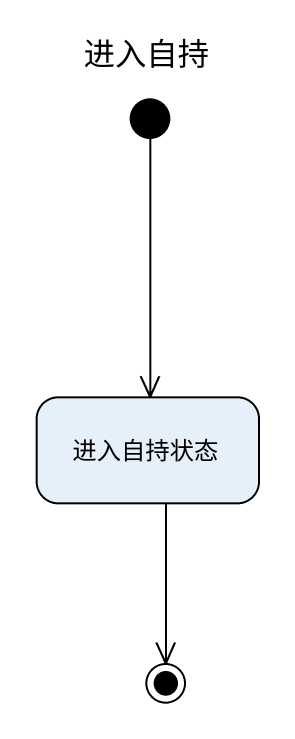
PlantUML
@startuml
title 进入自持
hide empty description
state 进入自持状态
[*] --> 进入自持状态
进入自持状态 --> [*]
@enduml
